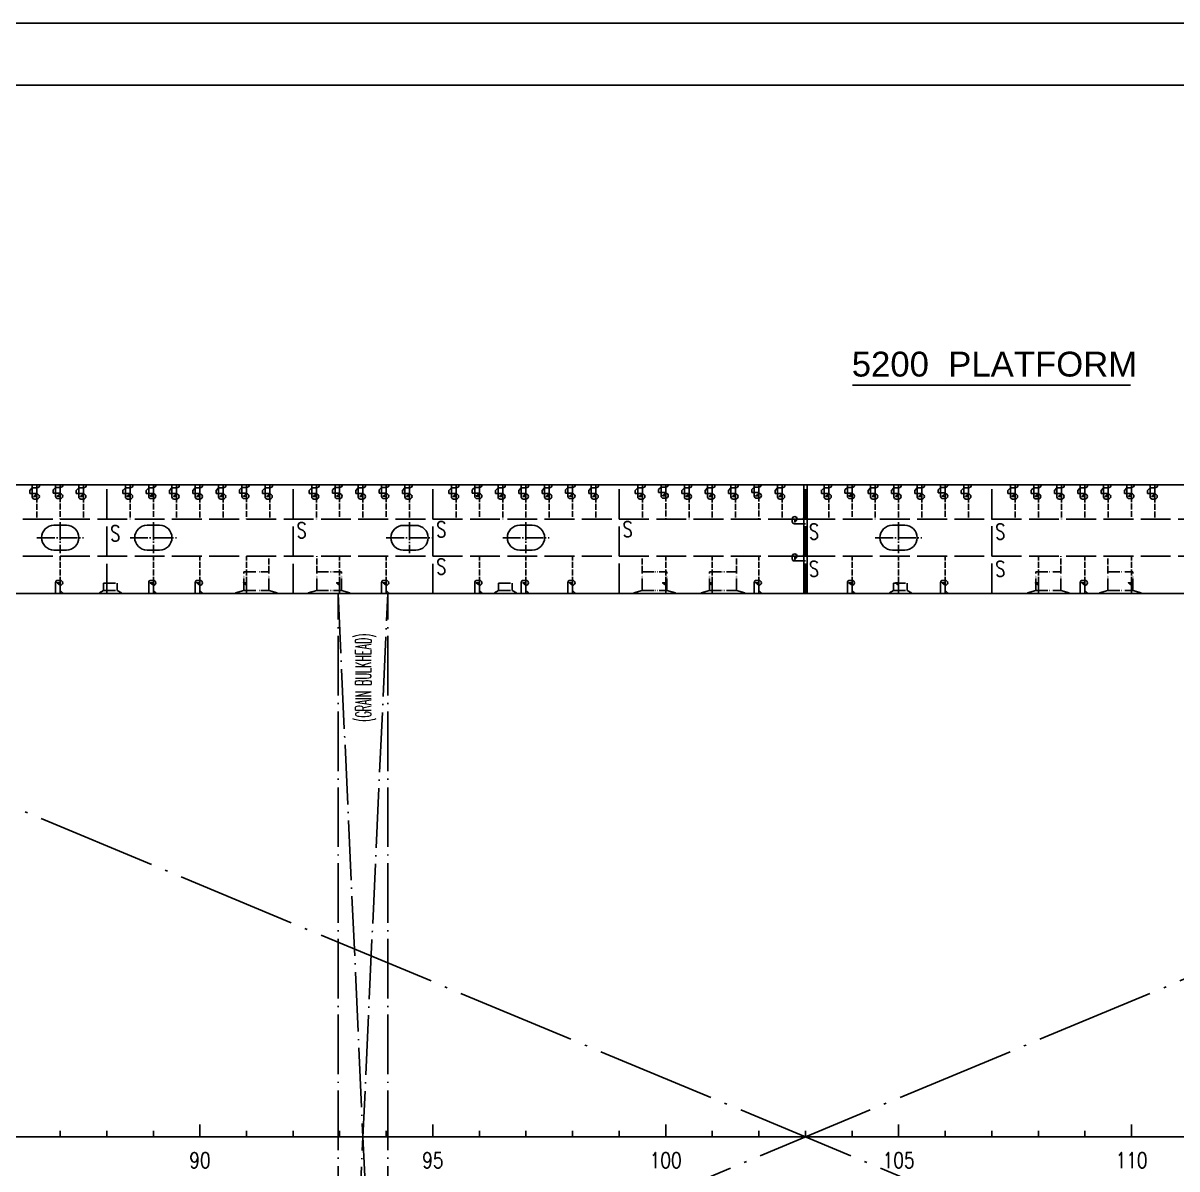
# Model space of a CAD drawing. Extents: x 373818 to 564480, y 322172 to 634257.
# Drawn here: x 489853 to 508432, y 615705 to 634157 of the extents above; entities that cross this region are included whole.
import ezdxf
from ezdxf.enums import TextEntityAlignment as Align

# ---------------------------------------------------------------- set-up
doc = ezdxf.new("R2010")
doc.units = 0
doc.header["$LTSCALE"] = 40
doc.header["$MEASUREMENT"] = 0
for name, pattern in [('ACAD_ISO02W100', [15, 12, -3]), ('ACAD_ISO04W100', [30.5, 24, -3, 0.5, -3]), ('ACAD_ISO05W100', [34, 24, -3, 0.5, -3, 0.5, -3])]:
    doc.linetypes.add(name, pattern=pattern)
doc.layers.get('0').update_dxf_attribs({"linetype": 'CONTINUOUS'})
for name, color, linetype in [('01CONTINUOUS', 2, 'CONTINUOUS'), ('11', 7, 'CONTINUOUS'), ('11TEXTE', 4, 'CONTINUOUS'), ('BT_ENG', 7, 'CONTINUOUS'), ('C-CEN', 4, 'ACAD_ISO04W100'), ('C-CON', 4, 'CONTINUOUS'), ('C-DAS', 4, 'ACAD_ISO02W100'), ('FRAME', 7, 'CONTINUOUS'), ('Y-CON', 2, 'CONTINUOUS'), ('Y-DAS', 2, 'ACAD_ISO02W100')]:
    doc.layers.add(name, color=color, linetype=linetype)
doc.styles.add('ROMANS', font='romans.shx', dxfattribs={"width": 0.75, "height": 250, "bigfont": 'hzdx.shx'})
doc.styles.add('SWISS721LIGHTBT', font='swissl.ttf')

# ---------------------------------------------------------------- blocks, each defined once
blk = doc.blocks.new('A$C3512239F')
at = {"color": 7, "linetype": 'Continuous'}
for p, q in [((475, 450), (275, 450)), ((275, 50), (475, 50))]:
    blk.add_line(p, q, dxfattribs=at)
at = {"color": 7, "linetype": 'ACAD_ISO04W100', "ltscale": 0.3}
for p, q in [((375, 0), (375, 500)), ((0, 250), (750, 250))]:
    blk.add_line(p, q, dxfattribs=at)
at = {"color": 7, "linetype": 'Continuous'}
for centre, start, end in [((275, 250), 90, 270), ((475, 250), 270, 90)]:
    blk.add_arc(centre, 200, start, end, dxfattribs=at)
blk = doc.blocks.new('A$C771200ED')
at = {"layer": 'C-CON', "linetype": 'ACAD_ISO05W100', "ltscale": 0.2}
for p, q in [((135, 350), (535, 350)), ((135, 50), (135, 350)), ((535, 50), (535, 350)), ((0, 12), (135, 50)), ((0, 12), (0, 0)), ((135, 50), (535, 50)), ((670, 12), (535, 50)), ((670, 12), (670, 0))]:
    blk.add_line(p, q, dxfattribs=at)

msp = doc.modelspace()

# ---------------------------------------------------------------- linework, layer by layer
at = {"color": 2}
msp.add_line((447392.4, 633156.63), (562792.4, 633156.63), dxfattribs=at)
at = {"color": 7, "ltscale": 0.2}
for p, q in [((490000.32, 626671.73), (489960.32, 626631.73)), ((490000.32, 626527.72), (490000.32, 626719.88)), ((490075.33, 626671.73), (490000.32, 626671.73)), ((490375.32, 626678.49), (490335.32, 626638.49)), ((490375.32, 626534.48), (490375.32, 626712.7)), ((490450.33, 626678.49), (490375.32, 626678.49)), ((490750.32, 626671.73), (490710.32, 626631.73)), ((490750.32, 626527.72), (490750.32, 626719.88)), ((490825.33, 626671.73), (490750.32, 626671.73)), ((491500.32, 626671.73), (491460.32, 626631.73)), ((491500.32, 626527.72), (491500.32, 626719.88)), ((491575.33, 626671.73), (491500.32, 626671.73)), ((491875.32, 626671.73), (491835.32, 626631.73)), ((491875.32, 626534.48), (491875.32, 626712.7)), ((491950.33, 626671.73), (491875.32, 626671.73)), ((492250.32, 626671.73), (492210.32, 626631.73)), ((492250.32, 626527.72), (492250.32, 626719.88)), ((492325.33, 626671.73), (492250.32, 626671.73)), ((492625.32, 626671.73), (492585.32, 626631.73)), ((492625.32, 626527.72), (492625.32, 626719.88)), ((492700.33, 626671.73), (492625.32, 626671.73)), ((493000.32, 626671.73), (492960.32, 626631.73)), ((493000.32, 626527.72), (493000.32, 626719.88)), ((493075.33, 626671.73), (493000.32, 626671.73)), ((493375.32, 626678.49), (493335.32, 626638.49)), ((493375.32, 626534.48), (493375.32, 626712.7)), ((493450.33, 626678.49), (493375.32, 626678.49)), ((493750.32, 626671.73), (493710.32, 626631.73)), ((493750.32, 626527.72), (493750.32, 626719.88)), ((493825.33, 626671.73), (493750.32, 626671.73)), ((494500.32, 626671.73), (494460.32, 626631.73)), ((494500.32, 626527.72), (494500.32, 626719.88)), ((494575.33, 626671.73), (494500.32, 626671.73)), ((494875.32, 626678.49), (494835.32, 626638.49)), ((494875.32, 626534.48), (494875.32, 626712.7)), ((494950.33, 626678.49), (494875.32, 626678.49)), ((495250.32, 626671.73), (495210.32, 626631.73)), ((495250.32, 626527.72), (495250.32, 626719.88)), ((495325.33, 626671.73), (495250.32, 626671.73)), ((495625.32, 626678.49), (495585.32, 626638.49)), ((495625.32, 626534.48), (495625.32, 626712.7)), ((495700.33, 626678.49), (495625.32, 626678.49)), ((496000.32, 626671.73), (495960.32, 626631.73)), ((496000.32, 626527.72), (496000.32, 626719.88)), ((496075.33, 626671.73), (496000.32, 626671.73)), ((496750.32, 626671.73), (496710.32, 626631.73)), ((496750.32, 626527.72), (496750.32, 626719.88)), ((496825.33, 626671.73), (496750.32, 626671.73)), ((497125.32, 626678.49), (497085.32, 626638.49)), ((497125.32, 626534.48), (497125.32, 626712.7)), ((497200.33, 626678.49), (497125.32, 626678.49)), ((497500.32, 626671.73), (497460.32, 626631.73)), ((497500.32, 626527.72), (497500.32, 626719.88)), ((497575.33, 626671.73), (497500.32, 626671.73)), ((497875.32, 626671.73), (497835.32, 626631.73)), ((497875.32, 626527.72), (497875.32, 626719.88)), ((497950.33, 626671.73), (497875.32, 626671.73)), ((498250.32, 626671.73), (498210.32, 626631.73)), ((498250.32, 626527.72), (498250.32, 626719.88)), ((498325.33, 626671.73), (498250.32, 626671.73)), ((498625.32, 626678.49), (498585.32, 626638.49)), ((498625.32, 626534.48), (498625.32, 626712.7)), ((498700.33, 626678.49), (498625.32, 626678.49)), ((499000.32, 626671.73), (498960.32, 626631.73)), ((499000.32, 626527.72), (499000.32, 626719.88)), ((499075.33, 626671.73), (499000.32, 626671.73)), ((499750.32, 626671.73), (499710.32, 626631.73)), ((499750.32, 626527.72), (499750.32, 626719.88)), ((499825.33, 626671.73), (499750.32, 626671.73)), ((500125.32, 626685.28), (500085.32, 626645.28)), ((500125.32, 626541.26), (500125.32, 626719.48)), ((500200.33, 626685.28), (500125.32, 626685.28)), ((500500.32, 626671.73), (500460.32, 626631.73)), ((500500.32, 626527.72), (500500.32, 626719.88)), ((500575.33, 626671.73), (500500.32, 626671.73)), ((500875.32, 626671.73), (500835.32, 626631.73)), ((500875.32, 626527.72), (500875.32, 626719.88)), ((500950.33, 626671.73), (500875.32, 626671.73)), ((501250.32, 626671.73), (501210.32, 626631.73)), ((501250.32, 626527.72), (501250.32, 626719.88)), ((501325.33, 626671.73), (501250.32, 626671.73)), ((501625.32, 626685.28), (501585.32, 626645.28)), ((501625.32, 626541.26), (501625.32, 626719.48)), ((501700.33, 626685.28), (501625.32, 626685.28)), ((502000.32, 626671.73), (501960.32, 626631.73)), ((502000.32, 626527.72), (502000.32, 626719.88)), ((502075.33, 626671.73), (502000.32, 626671.73)), ((502750.32, 626671.73), (502710.32, 626631.73)), ((502750.32, 626527.72), (502750.32, 626719.88)), ((502825.33, 626671.73), (502750.32, 626671.73)), ((503125.32, 626678.49), (503085.32, 626638.49)), ((503125.32, 626534.48), (503125.32, 626712.7)), ((503200.33, 626678.49), (503125.32, 626678.49)), ((503500.32, 626671.73), (503460.32, 626631.73)), ((503500.32, 626527.72), (503500.32, 626719.88)), ((503575.33, 626671.73), (503500.32, 626671.73)), ((503875.32, 626671.73), (503835.32, 626631.73)), ((503875.32, 626527.72), (503875.32, 626719.88)), ((503950.33, 626671.73), (503875.32, 626671.73)), ((504250.32, 626671.73), (504210.32, 626631.73)), ((504250.32, 626527.72), (504250.32, 626719.88)), ((504325.33, 626671.73), (504250.32, 626671.73)), ((504625.31, 626679.48), (504585.31, 626639.48)), ((504625.31, 626535.46), (504625.31, 626713.68)), ((504700.32, 626679.48), (504625.31, 626679.48)), ((505000.32, 626671.73), (504960.32, 626631.73)), ((505000.32, 626527.72), (505000.32, 626719.88)), ((505075.33, 626671.73), (505000.32, 626671.73)), ((505750.32, 626671.73), (505710.32, 626631.73)), ((505750.32, 626527.72), (505750.32, 626719.88)), ((505825.33, 626671.73), (505750.32, 626671.73)), ((506125.31, 626672.69), (506085.31, 626632.69)), ((506125.31, 626528.68), (506125.31, 626706.9)), ((506200.32, 626672.69), (506125.31, 626672.69)), ((506500.32, 626671.73), (506460.32, 626631.73)), ((506500.32, 626527.72), (506500.32, 626719.88)), ((506575.33, 626671.73), (506500.32, 626671.73)), ((506875.32, 626671.73), (506835.32, 626631.73)), ((506875.32, 626527.72), (506875.32, 626719.88)), ((506950.33, 626671.73), (506875.32, 626671.73)), ((507250.32, 626671.73), (507210.32, 626631.73)), ((507250.32, 626527.72), (507250.32, 626719.88)), ((507325.33, 626671.73), (507250.32, 626671.73)), ((507625.32, 626671.73), (507585.32, 626631.73)), ((507625.32, 626534.48), (507625.32, 626712.7)), ((507700.33, 626671.73), (507625.32, 626671.73)), ((508000.32, 626671.73), (507960.32, 626631.73)), ((508000.32, 626527.72), (508000.32, 626719.88)), ((508075.33, 626671.73), (508000.32, 626671.73)), ((489960.32, 626589.65), (489960.32, 626639.2)), ((489960.32, 626582.18), (489960.32, 626631.73)), ((490075.32, 626582.18), (489960.32, 626582.18)), ((490335.32, 626588.94), (490335.32, 626638.49)), ((490450.32, 626588.94), (490335.32, 626588.94)), ((490710.32, 626582.18), (490710.32, 626631.73)), ((490825.32, 626582.18), (490710.32, 626582.18)), ((491460.32, 626589.65), (491460.32, 626639.2)), ((491460.32, 626582.18), (491460.32, 626631.73)), ((491575.32, 626582.18), (491460.32, 626582.18)), ((491835.32, 626582.18), (491835.32, 626631.73)), ((491950.32, 626582.18), (491835.32, 626582.18)), ((492210.32, 626582.18), (492210.32, 626631.73)), ((492325.32, 626582.18), (492210.32, 626582.18)), ((492585.32, 626582.18), (492585.32, 626631.73)), ((492700.32, 626582.18), (492585.32, 626582.18)), ((492960.32, 626582.18), (492960.32, 626631.73)), ((493075.32, 626582.18), (492960.32, 626582.18)), ((493335.32, 626588.94), (493335.32, 626638.49)), ((493450.32, 626588.94), (493335.32, 626588.94)), ((493710.32, 626582.18), (493710.32, 626631.73)), ((493825.32, 626582.18), (493710.32, 626582.18)), ((494460.32, 626582.18), (494460.32, 626631.73)), ((494575.32, 626582.18), (494460.32, 626582.18)), ((494835.32, 626588.94), (494835.32, 626638.49)), ((494950.32, 626588.94), (494835.32, 626588.94)), ((495210.32, 626582.18), (495210.32, 626631.73)), ((495325.32, 626582.18), (495210.32, 626582.18)), ((495585.32, 626588.94), (495585.32, 626638.49)), ((495700.32, 626588.94), (495585.32, 626588.94)), ((495960.32, 626582.18), (495960.32, 626631.73)), ((496075.32, 626582.18), (495960.32, 626582.18)), ((496710.32, 626582.18), (496710.32, 626631.73)), ((496825.32, 626582.18), (496710.32, 626582.18)), ((497085.32, 626588.94), (497085.32, 626638.49)), ((497200.32, 626588.94), (497085.32, 626588.94)), ((497460.32, 626582.18), (497460.32, 626631.73)), ((497575.32, 626582.18), (497460.32, 626582.18)), ((497835.32, 626582.18), (497835.32, 626631.73)), ((497950.32, 626582.18), (497835.32, 626582.18)), ((498210.32, 626582.18), (498210.32, 626631.73)), ((498325.32, 626582.18), (498210.32, 626582.18)), ((498585.32, 626588.94), (498585.32, 626638.49)), ((498700.32, 626588.94), (498585.32, 626588.94)), ((498960.32, 626582.18), (498960.32, 626631.73)), ((499075.32, 626582.18), (498960.32, 626582.18)), ((499710.32, 626582.18), (499710.32, 626631.73)), ((499825.32, 626582.18), (499710.32, 626582.18)), ((500085.32, 626595.73), (500085.32, 626645.28)), ((500200.32, 626595.73), (500085.32, 626595.73)), ((500460.32, 626582.18), (500460.32, 626631.73)), ((500575.32, 626582.18), (500460.32, 626582.18)), ((500835.32, 626582.18), (500835.32, 626631.73)), ((500950.32, 626582.18), (500835.32, 626582.18)), ((501210.32, 626582.18), (501210.32, 626631.73)), ((501325.32, 626582.18), (501210.32, 626582.18)), ((501585.32, 626595.73), (501585.32, 626645.28)), ((501700.32, 626595.73), (501585.32, 626595.73)), ((501960.32, 626582.18), (501960.32, 626631.73)), ((502075.32, 626582.18), (501960.32, 626582.18)), ((502710.32, 626589.65), (502710.32, 626639.2)), ((502710.32, 626582.18), (502710.32, 626631.73)), ((502825.32, 626582.18), (502710.32, 626582.18)), ((503085.32, 626588.94), (503085.32, 626638.49)), ((503200.32, 626588.94), (503085.32, 626588.94)), ((503460.32, 626582.18), (503460.32, 626631.73)), ((503575.32, 626582.18), (503460.32, 626582.18)), ((503835.32, 626582.18), (503835.32, 626631.73)), ((503950.32, 626582.18), (503835.32, 626582.18)), ((504210.32, 626582.18), (504210.32, 626631.73)), ((504325.32, 626582.18), (504210.32, 626582.18)), ((504585.31, 626589.93), (504585.31, 626639.48)), ((504700.31, 626589.93), (504585.31, 626589.93)), ((504960.32, 626582.18), (504960.32, 626631.73)), ((505075.32, 626582.18), (504960.32, 626582.18)), ((505710.32, 626582.18), (505710.32, 626631.73)), ((505825.32, 626582.18), (505710.32, 626582.18)), ((506085.31, 626583.14), (506085.31, 626632.69)), ((506200.31, 626583.14), (506085.31, 626583.14)), ((506460.32, 626582.18), (506460.32, 626631.73)), ((506575.32, 626582.18), (506460.32, 626582.18)), ((506835.32, 626582.18), (506835.32, 626631.73)), ((506950.32, 626582.18), (506835.32, 626582.18)), ((507210.32, 626582.18), (507210.32, 626631.73)), ((507325.32, 626582.18), (507210.32, 626582.18)), ((507585.32, 626582.18), (507585.32, 626631.73)), ((507700.32, 626582.18), (507585.32, 626582.18)), ((507960.32, 626582.18), (507960.32, 626631.73)), ((508075.32, 626582.18), (507960.32, 626582.18)), ((502272.1, 626094.88), (502450.32, 626094.88)), ((502272.1, 625494.88), (502450.32, 625494.88)), ((490375.32, 625148.1), (490375.32, 624969.88)), ((491875.32, 625148.1), (491875.32, 624969.88)), ((492625.32, 625148.1), (492625.32, 624969.88)), ((495625.32, 625148.1), (495625.32, 624969.88)), ((497125.32, 625148.1), (497125.32, 624969.88)), ((497875.32, 625148.1), (497875.32, 624969.88)), ((498625.32, 625148.1), (498625.32, 624969.88)), ((501625.32, 625148.1), (501625.32, 624969.88)), ((503125.32, 625148.1), (503125.32, 624969.88)), ((504625.32, 625148.1), (504625.32, 624969.88)), ((506875.32, 625148.1), (506875.32, 624969.88))]:
    msp.add_line(p, q, dxfattribs=at)
for p, q in [((490075.32, 626492.72), (490035.32, 626492.72)), ((490450.32, 626499.48), (490410.32, 626499.48)), ((490825.32, 626492.72), (490785.32, 626492.72)), ((491575.32, 626492.72), (491535.32, 626492.72)), ((491950.32, 626499.48), (491910.32, 626499.48)), ((492325.32, 626492.72), (492285.32, 626492.72)), ((492700.32, 626492.72), (492660.32, 626492.72)), ((493075.32, 626492.72), (493035.32, 626492.72)), ((493450.32, 626499.48), (493410.32, 626499.48)), ((493825.32, 626492.72), (493785.32, 626492.72)), ((494575.32, 626492.72), (494535.32, 626492.72)), ((494950.32, 626499.48), (494910.32, 626499.48)), ((495325.32, 626492.72), (495285.32, 626492.72)), ((495700.32, 626499.48), (495660.32, 626499.48)), ((496075.32, 626492.72), (496035.32, 626492.72)), ((496825.32, 626492.72), (496785.32, 626492.72)), ((497200.32, 626499.48), (497160.32, 626499.48)), ((497575.32, 626492.72), (497535.32, 626492.72)), ((497950.32, 626492.72), (497910.32, 626492.72)), ((498325.32, 626492.72), (498285.32, 626492.72)), ((498700.32, 626499.48), (498660.32, 626499.48)), ((499075.32, 626492.72), (499035.32, 626492.72)), ((499825.32, 626492.72), (499785.32, 626492.72)), ((500200.32, 626506.26), (500160.32, 626506.26)), ((500575.32, 626492.72), (500535.32, 626492.72)), ((500950.32, 626492.72), (500910.32, 626492.72)), ((501325.32, 626492.72), (501285.32, 626492.72)), ((501700.32, 626506.26), (501660.32, 626506.26)), ((502075.32, 626492.72), (502035.32, 626492.72)), ((502825.32, 626492.72), (502785.32, 626492.72)), ((503200.32, 626499.48), (503160.32, 626499.48)), ((503575.32, 626492.72), (503535.32, 626492.72)), ((503950.32, 626492.72), (503910.32, 626492.72)), ((504325.32, 626492.72), (504285.32, 626492.72)), ((504700.31, 626500.46), (504660.31, 626500.46)), ((505075.32, 626492.72), (505035.32, 626492.72)), ((505825.32, 626492.72), (505785.32, 626492.72)), ((506200.31, 626493.68), (506160.31, 626493.68)), ((506575.32, 626492.72), (506535.32, 626492.72)), ((506950.32, 626492.72), (506910.32, 626492.72)), ((507325.32, 626492.72), (507285.32, 626492.72)), ((507700.32, 626499.48), (507660.32, 626499.48)), ((508075.32, 626492.72), (508035.32, 626492.72)), ((502237.1, 626169.88), (502237.1, 626129.88)), ((502237.1, 625569.88), (502237.1, 625529.88)), ((490450.32, 625183.1), (490410.32, 625183.1)), ((491950.32, 625183.1), (491910.32, 625183.1)), ((492700.32, 625183.1), (492660.32, 625183.1)), ((495700.32, 625183.1), (495660.32, 625183.1)), ((497200.32, 625183.1), (497160.32, 625183.1)), ((497950.32, 625183.1), (497910.32, 625183.1)), ((498700.32, 625183.1), (498660.32, 625183.1)), ((501700.32, 625183.1), (501660.32, 625183.1)), ((503200.32, 625183.1), (503160.32, 625183.1)), ((504700.32, 625183.1), (504660.32, 625183.1)), ((506950.32, 625183.1), (506910.32, 625183.1)), ((490450.32, 616219.88), (490450.32, 616319.88)), ((491200.32, 616219.88), (491200.32, 616319.88)), ((491950.32, 616219.88), (491950.32, 616319.88)), ((492700.32, 616219.88), (492700.32, 616419.88)), ((493450.32, 616219.88), (493450.32, 616319.88)), ((494200.32, 616219.88), (494200.32, 616319.88)), ((494950.32, 616219.88), (494950.32, 616319.88)), ((495700.32, 616219.88), (495700.32, 616319.88)), ((496450.32, 616219.88), (496450.32, 616419.88)), ((497200.32, 616219.88), (497200.32, 616319.88)), ((497950.32, 616219.88), (497950.32, 616319.88)), ((498700.32, 616219.88), (498700.32, 616319.88)), ((499450.32, 616219.88), (499450.32, 616319.88)), ((500200.32, 616219.88), (500200.32, 616419.88)), ((500950.32, 616219.88), (500950.32, 616319.88)), ((501700.32, 616219.88), (501700.32, 616319.88)), ((502450.32, 616219.88), (502450.32, 616319.88)), ((503200.32, 616219.88), (503200.32, 616319.88)), ((503950.32, 616219.88), (503950.32, 616419.88)), ((504700.32, 616219.88), (504700.32, 616319.88)), ((505450.32, 616219.88), (505450.32, 616319.88)), ((506200.32, 616219.88), (506200.32, 616319.88)), ((506950.32, 616219.88), (506950.32, 616319.88)), ((507700.32, 616219.88), (507700.32, 616419.88)), ((523450.32, 616219.88), (481450.32, 616219.88))]:
    msp.add_line(p, q)
for centre, start, end in [((490075.33, 626716.72), 270, 4.022447), ((490450.33, 626723.48), 270, 355.401178), ((490825.33, 626716.72), 270, 4.022447), ((491575.33, 626716.72), 270, 4.022447), ((491950.33, 626723.48), 270, 355.401178), ((492325.33, 626716.72), 270, 4.022447), ((492700.33, 626716.72), 270, 4.022447), ((493075.33, 626716.72), 270, 4.022447), ((493450.33, 626723.48), 270, 355.401178), ((493825.33, 626716.72), 270, 4.022447), ((494575.33, 626716.72), 270, 4.022447), ((494950.33, 626723.48), 270, 355.401178), ((495325.33, 626716.72), 270, 4.022447), ((495700.33, 626723.48), 270, 355.401178), ((496075.33, 626716.72), 270, 4.022447), ((496825.33, 626716.72), 270, 4.022447), ((497200.33, 626723.48), 270, 355.401178), ((497575.33, 626716.72), 270, 4.022447), ((497950.33, 626716.72), 270, 4.022447), ((498325.33, 626716.72), 270, 4.022447), ((498700.33, 626723.48), 270, 355.401178), ((499075.33, 626716.72), 270, 4.022447), ((499825.33, 626716.72), 270, 4.022447), ((500200.33, 626730.27), 270, 346.647583), ((500575.33, 626716.72), 270, 4.022447), ((500950.33, 626716.72), 270, 4.022447), ((501325.33, 626716.72), 270, 4.022447), ((501700.33, 626730.27), 270, 346.647583), ((502075.33, 626716.72), 270, 4.022447), ((502825.33, 626716.72), 270, 4.022447), ((503200.33, 626723.48), 270, 0), ((503575.33, 626716.72), 270, 4.022447), ((503950.33, 626716.72), 270, 4.022447), ((504325.33, 626716.72), 270, 4.022447), ((504700.32, 626724.47), 270, 0), ((505075.33, 626716.72), 270, 4.022447), ((505825.33, 626716.72), 270, 4.022447), ((506200.32, 626717.68), 270, 0), ((506575.33, 626716.72), 270, 4.022447), ((506950.33, 626716.72), 270, 4.022447), ((507325.33, 626716.72), 270, 4.022447), ((507700.33, 626723.48), 270, 355.401178), ((508075.33, 626716.72), 270, 4.022447), ((502461.11, 626169.89), 103.872596, 180), ((502461.11, 625569.89), 103.872596, 180), ((490450.33, 624959.09), 13.872596, 90), ((491950.33, 624959.09), 13.872596, 90), ((492700.33, 624959.09), 13.872596, 90), ((495700.33, 624959.09), 13.872596, 90), ((497200.33, 624959.09), 13.872596, 90), ((497950.33, 624959.09), 13.872596, 90), ((498700.33, 624959.09), 13.872596, 90), ((501700.33, 624959.09), 13.872596, 90), ((503200.33, 624959.09), 13.872596, 90), ((504700.33, 624959.09), 13.872596, 90), ((506950.33, 624959.09), 13.872596, 90)]:
    msp.add_arc(centre, 44.99, start, end, dxfattribs=at)
for centre, radius, start, end in [((490035.32, 626527.72), 35, 180, 270), ((490075.32, 626532.72), 40, 270, 90), ((490410.32, 626534.48), 35, 180, 270), ((490450.32, 626539.48), 40, 270, 90), ((490785.32, 626527.72), 35, 180, 270), ((490825.32, 626532.72), 40, 270, 90), ((491535.32, 626527.72), 35, 180, 270), ((491575.32, 626532.72), 40, 270, 90), ((491910.32, 626534.48), 35, 180, 270), ((491950.32, 626539.48), 40, 270, 90), ((492285.32, 626527.72), 35, 180, 270), ((492325.32, 626532.72), 40, 270, 90), ((492660.32, 626527.72), 35, 180, 270), ((492700.32, 626532.72), 40, 270, 90), ((493035.32, 626527.72), 35, 180, 270), ((493075.32, 626532.72), 40, 270, 90), ((493410.32, 626534.48), 35, 180, 270), ((493450.32, 626539.48), 40, 270, 90), ((493785.32, 626527.72), 35, 180, 270), ((493825.32, 626532.72), 40, 270, 90), ((494535.32, 626527.72), 35, 180, 270), ((494575.32, 626532.72), 40, 270, 90), ((494910.32, 626534.48), 35, 180, 270), ((494950.32, 626539.48), 40, 270, 90), ((495285.32, 626527.72), 35, 180, 270), ((495325.32, 626532.72), 40, 270, 90), ((495660.32, 626534.48), 35, 180, 270), ((495700.32, 626539.48), 40, 270, 90), ((496035.32, 626527.72), 35, 180, 270), ((496075.32, 626532.72), 40, 270, 90), ((496785.32, 626527.72), 35, 180, 270), ((496825.32, 626532.72), 40, 270, 90), ((497160.32, 626534.48), 35, 180, 270), ((497200.32, 626539.48), 40, 270, 90), ((497535.32, 626527.72), 35, 180, 270), ((497575.32, 626532.72), 40, 270, 90), ((497910.32, 626527.72), 35, 180, 270), ((497950.32, 626532.72), 40, 270, 90), ((498285.32, 626527.72), 35, 180, 270), ((498325.32, 626532.72), 40, 270, 90), ((498660.32, 626534.48), 35, 180, 270), ((498700.32, 626539.48), 40, 270, 90), ((499035.32, 626527.72), 35, 180, 270), ((499075.32, 626532.72), 40, 270, 90), ((499785.32, 626527.72), 35, 180, 270), ((499825.32, 626532.72), 40, 270, 90), ((500160.32, 626541.26), 35, 180, 270), ((500200.32, 626546.26), 40, 270, 90), ((500535.32, 626527.72), 35, 180, 270), ((500575.32, 626532.72), 40, 270, 90), ((500910.32, 626527.72), 35, 180, 270), ((500950.32, 626532.72), 40, 270, 90), ((501285.32, 626527.72), 35, 180, 270), ((501325.32, 626532.72), 40, 270, 90), ((501660.32, 626541.26), 35, 180, 270), ((501700.32, 626546.26), 40, 270, 90), ((502035.32, 626527.72), 35, 180, 270), ((502075.32, 626532.72), 40, 270, 90), ((502785.32, 626527.72), 35, 180, 270), ((502825.32, 626532.72), 40, 270, 90), ((503160.32, 626534.48), 35, 180, 270), ((503200.32, 626539.48), 40, 270, 90), ((503535.32, 626527.72), 35, 180, 270), ((503575.32, 626532.72), 40, 270, 90), ((503910.32, 626527.72), 35, 180, 270), ((503950.32, 626532.72), 40, 270, 90), ((504285.32, 626527.72), 35, 180, 270), ((504325.32, 626532.72), 40, 270, 90), ((504660.31, 626535.46), 35, 180, 270), ((504700.31, 626540.46), 40, 270, 90), ((505035.32, 626527.72), 35, 180, 270), ((505075.32, 626532.72), 40, 270, 90), ((505785.32, 626527.72), 35, 180, 270), ((505825.32, 626532.72), 40, 270, 90), ((506160.31, 626528.68), 35, 180, 270), ((506200.31, 626533.68), 40, 270, 90), ((506535.32, 626527.72), 35, 180, 270), ((506575.32, 626532.72), 40, 270, 90), ((506910.32, 626527.72), 35, 180, 270), ((506950.32, 626532.72), 40, 270, 90), ((507285.32, 626527.72), 35, 180, 270), ((507325.32, 626532.72), 40, 270, 90), ((507660.32, 626534.48), 35, 180, 270), ((507700.32, 626539.48), 40, 270, 90), ((508035.32, 626527.72), 35, 180, 270), ((508075.32, 626532.72), 40, 270, 90), ((502277.1, 626169.88), 40, 0, 180), ((502272.1, 626129.88), 35, 180, 270), ((502277.1, 625569.88), 40, 0, 180), ((502272.1, 625529.88), 35, 180, 270), ((490410.32, 625148.1), 35, 90, 180), ((490450.32, 625143.1), 40, 270, 90), ((491910.32, 625148.1), 35, 90, 180), ((491950.32, 625143.1), 40, 270, 90), ((492660.32, 625148.1), 35, 90, 180), ((492700.32, 625143.1), 40, 270, 90), ((495660.32, 625148.1), 35, 90, 180), ((495700.32, 625143.1), 40, 270, 90), ((497160.32, 625148.1), 35, 90, 180), ((497200.32, 625143.1), 40, 270, 90), ((497910.32, 625148.1), 35, 90, 180), ((497950.32, 625143.1), 40, 270, 90), ((498660.32, 625148.1), 35, 90, 180), ((498700.32, 625143.1), 40, 270, 90), ((501660.32, 625148.1), 35, 90, 180), ((501700.32, 625143.1), 40, 270, 90), ((503160.32, 625148.1), 35, 90, 180), ((503200.32, 625143.1), 40, 270, 90), ((504660.32, 625148.1), 35, 90, 180), ((504700.32, 625143.1), 40, 270, 90), ((506910.32, 625148.1), 35, 90, 180), ((506950.32, 625143.1), 40, 270, 90)]:
    msp.add_arc(centre, radius, start, end)
at = {"layer": '01CONTINUOUS'}
for p, q in [((507684.89, 628324.56), (503210.13, 628324.56)), ((455541.17, 626719.88), (524571.73, 626719.88)), ((450690.32, 624969.88), (526450.32, 624969.88)), ((451450.32, 624969.88), (526450.32, 624969.88))]:
    msp.add_line(p, q, dxfattribs=at)
msp.add_lwpolyline([(448615.23, 626143.45), (449600.32, 626312.78), (451164.82, 626509.48), (451228.22, 626515.88), (452850.32, 626642.98), (453803.02, 626688.28), (455541.22, 626719.88), (459350.32, 626719.88), (465850.32, 626719.88), (476450.32, 626719.88), (515850.32, 626719.88)], dxfattribs=at)
at = {"layer": '11', "color": 7, "linetype": 'Continuous'}
for p, q in [((502425.32, 624973.4), (502425.32, 626719.88)), ((502475.32, 624973.4), (502475.32, 626719.88))]:
    msp.add_line(p, q, dxfattribs=at)
at = {"layer": 'BT_ENG'}
msp.add_line((444892.4, 634156.63), (563792.4, 634156.63), dxfattribs=at)
at = {"layer": 'C-CEN', "ltscale": 2}
for p, q in [((523450.32, 607469.88), (481450.32, 624969.88)), ((481450.32, 607469.88), (523450.32, 624969.88))]:
    msp.add_line(p, q, dxfattribs=at)
at = {"layer": 'C-CEN'}
for p, q in [((494925.32, 624969.88), (495725.32, 607469.88)), ((494925.32, 607469.88), (495725.32, 624969.88)), ((494925.32, 607469.88), (494925.32, 624969.88)), ((495725.32, 607469.88), (495725.32, 624969.88))]:
    msp.add_line(p, q, dxfattribs=at)
at = {"layer": 'C-CON', "linetype": 'ACAD_ISO05W100', "ltscale": 0.2}
for p, q in [((500905.32, 625319.88), (501340.32, 625319.88)), ((500905.32, 625019.88), (500905.32, 625319.88)), ((500905.32, 625019.88), (500905.32, 625319.88)), ((500905.32, 625319.88), (501340.32, 625319.88)), ((501340.32, 625019.88), (501340.32, 625319.88)), ((501340.32, 625019.88), (501340.32, 625319.88)), ((491150.32, 625019.88), (491085.32, 624981.88)), ((491150.32, 625019.88), (491085.32, 624981.88)), ((491150.32, 625019.88), (491150.32, 625139.88)), ((491150.32, 625139.88), (491370.32, 625139.88)), ((491150.32, 625019.88), (491370.32, 625019.88)), ((491150.32, 625019.88), (491370.32, 625019.88)), ((491370.32, 625019.88), (491370.32, 625139.88)), ((491370.32, 625019.88), (491435.32, 624981.88)), ((491370.32, 625019.88), (491435.32, 624981.88)), ((497510.32, 625019.88), (497445.32, 624981.88)), ((497510.32, 625019.88), (497445.32, 624981.88)), ((497510.32, 625139.88), (497730.32, 625139.88)), ((497510.32, 625019.88), (497510.32, 625139.88)), ((497510.32, 625019.88), (497730.32, 625019.88)), ((497730.32, 625019.88), (497730.32, 625139.88)), ((497730.32, 625019.88), (497795.32, 624981.88)), ((497730.32, 625019.88), (497795.32, 624981.88)), ((500905.32, 625019.88), (500770.32, 624981.88)), ((500905.32, 625019.88), (500770.32, 624981.88)), ((500905.32, 625019.88), (501340.32, 625019.88)), ((500905.32, 625019.88), (501340.32, 625019.88)), ((501340.32, 625019.88), (501475.32, 624981.88)), ((501340.32, 625019.88), (501475.32, 624981.88)), ((503870.32, 625019.88), (503805.32, 624981.88)), ((503870.32, 625019.88), (503805.32, 624981.88)), ((503870.32, 625139.88), (504090.32, 625139.88)), ((503870.32, 625019.88), (503870.32, 625139.88)), ((503870.32, 625019.88), (504090.32, 625019.88)), ((504090.32, 625019.88), (504090.32, 625139.88)), ((504090.32, 625019.88), (504155.32, 624981.88)), ((504090.32, 625019.88), (504155.32, 624981.88)), ((491085.32, 624969.88), (491085.32, 624981.88)), ((491085.32, 624969.88), (491085.32, 624981.88)), ((491435.32, 624969.88), (491435.32, 624981.88)), ((491435.32, 624969.88), (491435.32, 624981.88)), ((497445.32, 624969.88), (497445.32, 624981.88)), ((497445.32, 624969.88), (497445.32, 624981.88)), ((497795.32, 624969.88), (497795.32, 624981.88)), ((497795.32, 624969.88), (497795.32, 624981.88)), ((500770.32, 624981.88), (500770.32, 624969.88)), ((500770.32, 624981.88), (500770.32, 624969.88)), ((501475.32, 624981.88), (501475.32, 624969.88)), ((501475.32, 624981.88), (501475.32, 624969.88)), ((503805.32, 624969.88), (503805.32, 624981.88)), ((503805.32, 624969.88), (503805.32, 624981.88)), ((504155.32, 624969.88), (504155.32, 624981.88)), ((504155.32, 624969.88), (504155.32, 624981.88))]:
    msp.add_line(p, q, dxfattribs=at)
at = {"layer": 'C-DAS'}
for p, q in [((451450.32, 626169.88), (527200.32, 626169.88)), ((451450.32, 625569.88), (532450.32, 625569.88))]:
    msp.add_line(p, q, dxfattribs=at)
at = {"layer": 'Y-CON'}
for p, q in [((490075.32, 626532.72), (490075.32, 626719.88)), ((490450.32, 626539.48), (490450.32, 626719.48)), ((490825.32, 626532.72), (490825.32, 626719.88)), ((491575.32, 626532.72), (491575.32, 626719.88)), ((491950.32, 626539.48), (491950.32, 626719.48)), ((492325.32, 626532.72), (492325.32, 626719.88)), ((492700.32, 626532.72), (492700.32, 626719.88)), ((493075.32, 626532.72), (493075.32, 626719.88)), ((493450.32, 626539.48), (493450.32, 626719.48)), ((493825.32, 626532.72), (493825.32, 626719.88)), ((494575.32, 626532.72), (494575.32, 626719.88)), ((494950.32, 626539.48), (494950.32, 626719.48)), ((495325.32, 626532.72), (495325.32, 626719.88)), ((495700.32, 626539.48), (495700.32, 626719.48)), ((496075.32, 626532.72), (496075.32, 626719.88)), ((496825.32, 626532.72), (496825.32, 626719.88)), ((497200.32, 626539.48), (497200.32, 626719.48)), ((497575.32, 626532.72), (497575.32, 626719.88)), ((497950.32, 626532.72), (497950.32, 626719.88)), ((498325.32, 626532.72), (498325.32, 626719.88)), ((498700.32, 626539.48), (498700.32, 626719.48)), ((499075.32, 626532.72), (499075.32, 626719.88)), ((499825.32, 626532.72), (499825.32, 626719.88)), ((500200.32, 626546.26), (500200.32, 626719.88)), ((500575.32, 626532.72), (500575.32, 626719.88)), ((500950.32, 626532.72), (500950.32, 626719.88)), ((501325.32, 626532.72), (501325.32, 626719.88)), ((501700.32, 626546.26), (501700.32, 626726.26)), ((502075.32, 626532.72), (502075.32, 626719.88)), ((502825.32, 626532.72), (502825.32, 626719.88)), ((503200.32, 626539.48), (503200.32, 626719.48)), ((503575.32, 626532.72), (503575.32, 626719.88)), ((503950.32, 626532.72), (503950.32, 626719.88)), ((504325.32, 626532.72), (504325.32, 626719.88)), ((504700.31, 626540.46), (504700.31, 626720.46)), ((505075.32, 626532.72), (505075.32, 626719.88)), ((505825.32, 626532.72), (505825.32, 626719.88)), ((506200.31, 626533.68), (506200.31, 626713.68)), ((506575.32, 626532.72), (506575.32, 626719.88)), ((506950.32, 626532.72), (506950.32, 626719.88)), ((507325.32, 626532.72), (507325.32, 626719.88)), ((507700.32, 626539.48), (507700.32, 626719.48)), ((508075.32, 626532.72), (508075.32, 626719.88)), ((502277.1, 626169.88), (502450.32, 626169.88)), ((502277.1, 625569.88), (502450.32, 625569.88)), ((490450.32, 625143.1), (490450.32, 624969.88)), ((491950.32, 625143.1), (491950.32, 624969.88)), ((492700.32, 625143.1), (492700.32, 624969.88)), ((493450.32, 625143.1), (493450.32, 624969.88)), ((495700.32, 625143.1), (495700.32, 624969.88)), ((497200.32, 625143.1), (497200.32, 624969.88)), ((497950.32, 625143.1), (497950.32, 624969.88)), ((498700.32, 625143.1), (498700.32, 624969.88)), ((500200.32, 625143.1), (500200.32, 624969.88)), ((500950.32, 625143.1), (500950.32, 624969.88)), ((501700.32, 625143.1), (501700.32, 624969.88)), ((503200.32, 625143.1), (503200.32, 624969.88)), ((503950.32, 625143.1), (503950.32, 624969.88)), ((504700.32, 625143.1), (504700.32, 624969.88)), ((506200.32, 625143.1), (506200.32, 624969.88)), ((506950.32, 625143.1), (506950.32, 624969.88)), ((507700.32, 625143.1), (507700.32, 624969.88))]:
    msp.add_line(p, q, dxfattribs=at)
for points in [[(490075.32, 626712.72), (490075.32, 626532.72), (490025.32, 626532.72), (490075.32, 626572.72)], [(490450.32, 626719.48), (490450.32, 626539.48), (490400.32, 626539.48), (490450.32, 626579.48)], [(490825.32, 626712.72), (490825.32, 626532.72), (490775.32, 626532.72), (490825.32, 626572.72)], [(491575.32, 626712.72), (491575.32, 626532.72), (491525.32, 626532.72), (491575.32, 626572.72)], [(491950.32, 626719.48), (491950.32, 626539.48), (491900.32, 626539.48), (491950.32, 626579.48)], [(492325.32, 626712.72), (492325.32, 626532.72), (492275.32, 626532.72), (492325.32, 626572.72)], [(492700.32, 626712.72), (492700.32, 626532.72), (492650.32, 626532.72), (492700.32, 626572.72)], [(493075.32, 626712.72), (493075.32, 626532.72), (493025.32, 626532.72), (493075.32, 626572.72)], [(493450.32, 626719.48), (493450.32, 626539.48), (493400.32, 626539.48), (493450.32, 626579.48)], [(493825.32, 626712.72), (493825.32, 626532.72), (493775.32, 626532.72), (493825.32, 626572.72)], [(494575.32, 626712.72), (494575.32, 626532.72), (494525.32, 626532.72), (494575.32, 626572.72)], [(494950.32, 626719.48), (494950.32, 626539.48), (494900.32, 626539.48), (494950.32, 626579.48)], [(495325.32, 626712.72), (495325.32, 626532.72), (495275.32, 626532.72), (495325.32, 626572.72)], [(495700.32, 626719.48), (495700.32, 626539.48), (495650.32, 626539.48), (495700.32, 626579.48)], [(496075.32, 626712.72), (496075.32, 626532.72), (496025.32, 626532.72), (496075.32, 626572.72)], [(496825.32, 626712.72), (496825.32, 626532.72), (496775.32, 626532.72), (496825.32, 626572.72)], [(497200.32, 626719.48), (497200.32, 626539.48), (497150.32, 626539.48), (497200.32, 626579.48)], [(497575.32, 626712.72), (497575.32, 626532.72), (497525.32, 626532.72), (497575.32, 626572.72)], [(497950.32, 626712.72), (497950.32, 626532.72), (497900.32, 626532.72), (497950.32, 626572.72)], [(498325.32, 626712.72), (498325.32, 626532.72), (498275.32, 626532.72), (498325.32, 626572.72)], [(498700.32, 626719.48), (498700.32, 626539.48), (498650.32, 626539.48), (498700.32, 626579.48)], [(499075.32, 626712.72), (499075.32, 626532.72), (499025.32, 626532.72), (499075.32, 626572.72)], [(499825.32, 626712.72), (499825.32, 626532.72), (499775.32, 626532.72), (499825.32, 626572.72)], [(500200.32, 626719.88), (500200.32, 626546.26), (500150.32, 626546.26), (500200.32, 626586.26)], [(500575.32, 626712.72), (500575.32, 626532.72), (500525.32, 626532.72), (500575.32, 626572.72)], [(500950.32, 626712.72), (500950.32, 626532.72), (500900.32, 626532.72), (500950.32, 626572.72)], [(501325.32, 626712.72), (501325.32, 626532.72), (501275.32, 626532.72), (501325.32, 626572.72)], [(501700.32, 626726.26), (501700.32, 626546.26), (501650.32, 626546.26), (501700.32, 626586.26)], [(502075.32, 626712.72), (502075.32, 626532.72), (502025.32, 626532.72), (502075.32, 626572.72)], [(502825.32, 626712.72), (502825.32, 626532.72), (502775.32, 626532.72), (502825.32, 626572.72)], [(503200.32, 626719.48), (503200.32, 626539.48), (503150.32, 626539.48), (503200.32, 626579.48)], [(503575.32, 626712.72), (503575.32, 626532.72), (503525.32, 626532.72), (503575.32, 626572.72)], [(503950.32, 626712.72), (503950.32, 626532.72), (503900.32, 626532.72), (503950.32, 626572.72)], [(504325.32, 626712.72), (504325.32, 626532.72), (504275.32, 626532.72), (504325.32, 626572.72)], [(504700.31, 626718.57), (504700.31, 626540.46), (504650.31, 626540.46), (504700.31, 626580.46)], [(505075.32, 626712.72), (505075.32, 626532.72), (505025.32, 626532.72), (505075.32, 626572.72)], [(505825.32, 626712.72), (505825.32, 626532.72), (505775.32, 626532.72), (505825.32, 626572.72)], [(506200.31, 626713.68), (506200.31, 626533.68), (506150.31, 626533.68), (506200.31, 626573.68)], [(506575.32, 626712.72), (506575.32, 626532.72), (506525.32, 626532.72), (506575.32, 626572.72)], [(506950.32, 626712.72), (506950.32, 626532.72), (506900.32, 626532.72), (506950.32, 626572.72)], [(507325.32, 626712.72), (507325.32, 626532.72), (507275.32, 626532.72), (507325.32, 626572.72)], [(507700.32, 626719.48), (507700.32, 626539.48), (507650.32, 626539.48), (507700.32, 626579.48)], [(508075.32, 626712.72), (508075.32, 626532.72), (508025.32, 626532.72), (508075.32, 626572.72)], [(502450.32, 626169.88), (502277.1, 626169.88), (502277.1, 626119.88), (502317.1, 626169.88)], [(502450.32, 625569.88), (502277.1, 625569.88), (502277.1, 625519.88), (502317.1, 625569.88)], [(490450.32, 624969.88), (490450.32, 625143.1), (490400.32, 625143.1), (490450.32, 625103.1)], [(491950.32, 624969.88), (491950.32, 625143.1), (491900.32, 625143.1), (491950.32, 625103.1)], [(492700.32, 624969.88), (492700.32, 625143.1), (492650.32, 625143.1), (492700.32, 625103.1)], [(493450.32, 624969.88), (493450.32, 625143.1), (493400.32, 625143.1), (493450.32, 625103.1)], [(494950.32, 624969.88), (494950.32, 625143.1), (494900.32, 625143.1), (494950.32, 625103.1)], [(495700.32, 624969.88), (495700.32, 625143.1), (495650.32, 625143.1), (495700.32, 625103.1)], [(497200.32, 624969.88), (497200.32, 625143.1), (497150.32, 625143.1), (497200.32, 625103.1)], [(497950.32, 624969.88), (497950.32, 625143.1), (497900.32, 625143.1), (497950.32, 625103.1)], [(498700.32, 624969.88), (498700.32, 625143.1), (498650.32, 625143.1), (498700.32, 625103.1)], [(500200.32, 624969.88), (500200.32, 625143.1), (500150.32, 625143.1), (500200.32, 625103.1)], [(500950.32, 624969.88), (500950.32, 625143.1), (500900.32, 625143.1), (500950.32, 625103.1)], [(501700.32, 624969.88), (501700.32, 625143.1), (501650.32, 625143.1), (501700.32, 625103.1)], [(503200.32, 624969.88), (503200.32, 625143.1), (503150.32, 625143.1), (503200.32, 625103.1)], [(503950.32, 624969.88), (503950.32, 625143.1), (503900.32, 625143.1), (503950.32, 625103.1)], [(504700.32, 624969.88), (504700.32, 625143.1), (504650.32, 625143.1), (504700.32, 625103.1)], [(506200.32, 624969.88), (506200.32, 625143.1), (506150.32, 625143.1), (506200.32, 625103.1)], [(506950.32, 624969.88), (506950.32, 625143.1), (506900.32, 625143.1), (506950.32, 625103.1)], [(507700.32, 624969.88), (507700.32, 625143.1), (507650.32, 625143.1), (507700.32, 625103.1)]]:
    msp.add_lwpolyline(points, dxfattribs=at)
at = {"layer": 'Y-DAS'}
for p, q in [((491200.32, 624969.88), (491200.32, 626719.88)), ((494200.32, 624969.88), (494200.32, 626719.88)), ((496450.32, 624969.88), (496450.32, 626719.88)), ((499450.32, 624971.64), (499450.32, 626719.88)), ((502450.32, 624973.4), (502450.32, 626719.88)), ((505450.32, 624973.4), (505450.32, 626719.88))]:
    msp.add_line(p, q, dxfattribs=at)
at = {"layer": 'Y-DAS', "ltscale": 0.2}
for p, q in [((490075.32, 626532.72), (490075.32, 626169.88)), ((490450.32, 626539.48), (490450.32, 626168.27)), ((490825.32, 626532.72), (490825.32, 626169.88)), ((491200.32, 626546.26), (491200.32, 626175.05)), ((491575.32, 626532.72), (491575.32, 626169.88)), ((491950.32, 626539.48), (491950.32, 626168.27)), ((492325.32, 626532.72), (492325.32, 626169.88)), ((492700.32, 626532.72), (492700.32, 626169.88)), ((493075.32, 626532.72), (493075.32, 626169.88)), ((493450.32, 626539.48), (493450.32, 626168.27)), ((493825.32, 626532.72), (493825.32, 626169.88)), ((494575.32, 626532.72), (494575.32, 626169.88)), ((494950.32, 626539.48), (494950.32, 626168.27)), ((495325.32, 626532.72), (495325.32, 626169.88)), ((495700.32, 626539.48), (495700.32, 626168.27)), ((496075.32, 626532.72), (496075.32, 626169.88)), ((496450.32, 626539.48), (496450.32, 626168.27)), ((496825.32, 626532.72), (496825.32, 626169.88)), ((497200.32, 626539.48), (497200.32, 626168.27)), ((497575.32, 626532.72), (497575.32, 626169.88)), ((497950.32, 626532.72), (497950.32, 626169.88)), ((498325.32, 626532.72), (498325.32, 626169.88)), ((498700.32, 626539.48), (498700.32, 626168.27)), ((499075.32, 626532.72), (499075.32, 626169.88)), ((499450.32, 626539.48), (499450.32, 626168.27)), ((499825.32, 626532.72), (499825.32, 626169.88)), ((500200.32, 626546.26), (500200.32, 626175.06)), ((500575.32, 626532.72), (500575.32, 626169.88)), ((500950.32, 626532.72), (500950.32, 626169.88)), ((501325.32, 626532.72), (501325.32, 626169.88)), ((501700.32, 626546.26), (501700.32, 626175.06)), ((502075.32, 626532.72), (502075.32, 626169.88)), ((502450.32, 626539.48), (502450.32, 626168.27)), ((502825.32, 626532.72), (502825.32, 626169.88)), ((503200.32, 626539.48), (503200.32, 626168.27)), ((503575.32, 626532.72), (503575.32, 626169.88)), ((503950.32, 626532.72), (503950.32, 626169.88)), ((504325.32, 626532.72), (504325.32, 626169.88)), ((504700.31, 626540.46), (504700.31, 626169.26)), ((505075.32, 626532.72), (505075.32, 626169.88)), ((505450.31, 626533.68), (505450.31, 626162.47)), ((505825.32, 626532.72), (505825.32, 626169.88)), ((506200.31, 626533.68), (506200.31, 626162.47)), ((506575.32, 626532.72), (506575.32, 626169.88)), ((506950.32, 626532.72), (506950.32, 626169.88)), ((507325.32, 626532.72), (507325.32, 626169.88)), ((507700.32, 626539.48), (507700.32, 626168.27)), ((508075.32, 626532.72), (508075.32, 626169.88)), ((490450.32, 625143.1), (490450.32, 625569.88)), ((491950.32, 625143.1), (491950.32, 625569.88)), ((492700.32, 625143.1), (492700.32, 625569.88)), ((493450.32, 625143.1), (493450.32, 625569.88)), ((493809.49, 625319.88), (493809.49, 625569.88)), ((494580.32, 625319.88), (494580.32, 625569.88)), ((494950.32, 625143.1), (494950.32, 625569.88)), ((495700.32, 625143.1), (495700.32, 625569.88)), ((497200.32, 625143.1), (497200.32, 625569.88)), ((497950.32, 625143.1), (497950.32, 625569.88)), ((498700.32, 625143.1), (498700.32, 625569.88)), ((499820.32, 625319.88), (499820.32, 625569.88)), ((500200.32, 625143.1), (500200.32, 625569.88)), ((500950.32, 625143.1), (500950.32, 625569.88)), ((501340.32, 625319.88), (501340.32, 625569.88)), ((501700.32, 625143.1), (501700.32, 625569.88)), ((503200.32, 625143.1), (503200.32, 625569.88)), ((503950.32, 625143.1), (503950.32, 625569.88)), ((504700.32, 625143.1), (504700.32, 625569.88)), ((506200.32, 625143.1), (506200.32, 625569.88)), ((506560.32, 625319.88), (506560.32, 625569.88)), ((506950.32, 625143.1), (506950.32, 625569.88)), ((507320.32, 625319.88), (507320.32, 625569.88)), ((507700.32, 625143.1), (507700.32, 625569.88))]:
    msp.add_line(p, q, dxfattribs=at)
at = {"layer": 'Y-DAS', "ltscale": 0.3}
msp.add_line((496450.32, 626539.88), (496450.32, 626169.88), dxfattribs=at)

# ---------------------------------------------------------------- block references
for p in [(493274.49, 624969.88), (493274.49, 624969.88), (494445.32, 624969.88), (499685.32, 624969.88), (499685.32, 624969.88), (506025.32, 624969.88), (506025.32, 624969.88), (507185.32, 624969.88), (507185.32, 624969.88)]:
    msp.add_blockref('A$C771200ED', p)
at = {"layer": 'C-CON', "xscale": -1, "rotation": 180}
for p in [(490075.32, 626119.88), (491575.32, 626119.88), (495700.32, 626118.27), (497575.32, 626119.88), (503575.32, 626119.88)]:
    msp.add_blockref('A$C3512239F', p, dxfattribs=at)

# ---------------------------------------------------------------- texts
at = {"style": 'ROMANS', "width": 0.45}
msp.add_text('(GRAIN BULKHEAD)', height=250, rotation=90, dxfattribs=at).set_placement((495456.28, 622906.84))
at = {"char_height": 250, "width": 4189.5335, "attachment_point": 7, "style": 'ROMANS'}
for insert in [(494255.96, 625864.9), (494255.96, 625864.9), (496505.96, 625879.8), (499505.96, 625881.56), (491255.96, 625814.9), (491255.96, 625814.9), (502505.96, 625843.42), (502505.96, 625843.42), (505505.96, 625843.42), (505505.96, 625843.42), (496505.96, 625279.67), (502505.96, 625243.42), (502505.96, 625243.42), (505505.96, 625243.42), (505505.96, 625243.42)]:
    msp.add_mtext('S', dxfattribs=dict(at, insert=insert))
at = {"layer": '11TEXTE', "style": 'SWISS721LIGHTBT'}
msp.add_text('5200  PLATFORM', height=400, dxfattribs=at).set_placement((505493.55, 628665), align=Align.MIDDLE)
at = {"layer": 'FRAME', "style": 'ROMANS', "width": 0.8}
for s, p in [('90', (492700.32, 615844.88)), ('95', (496450.32, 615844.88)), ('100', (500200.32, 615844.88)), ('105', (503950.32, 615844.88)), ('110', (507700.32, 615844.88))]:
    msp.add_text(s, height=250, dxfattribs=at).set_placement(p, align=Align.MIDDLE)

doc.saveas('drawing.dxf')
